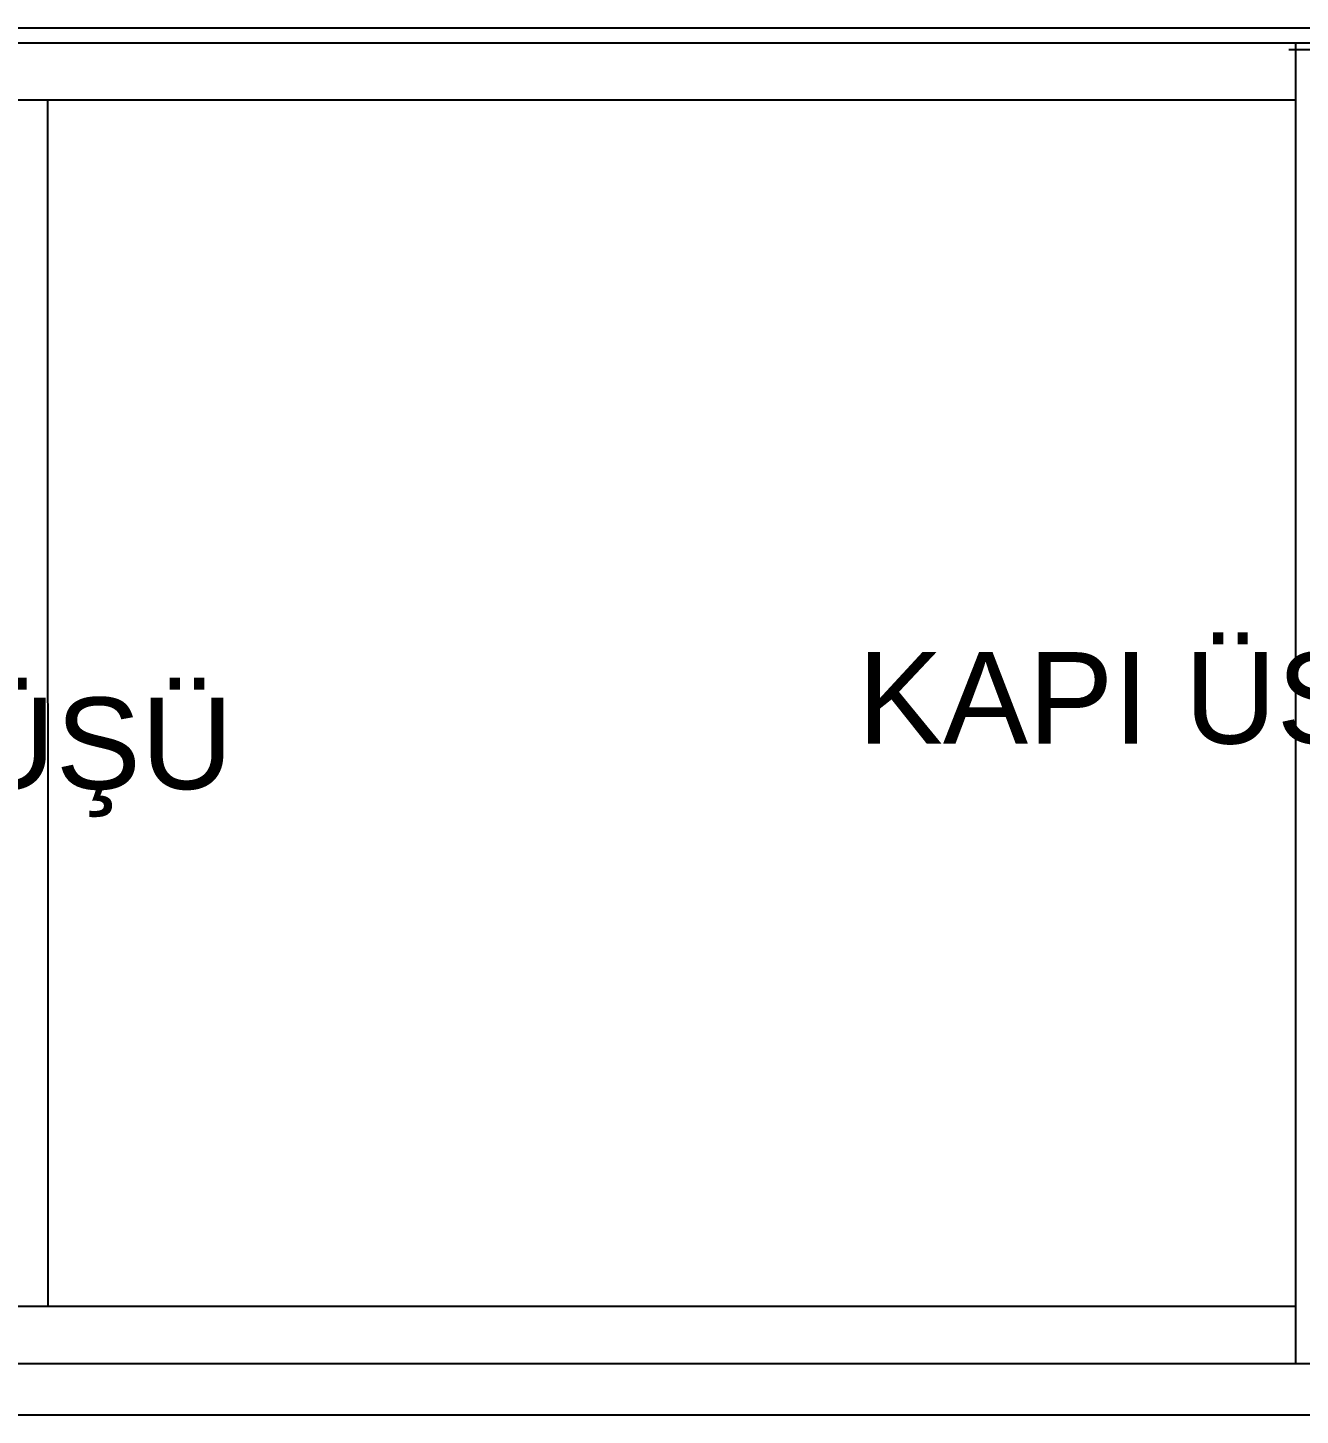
# Model space of a CAD drawing. Header units: inches. Extents: x 21 to 32698, y 13 to 3712.
# Drawn here: x 10992.9 to 11104.2, y 1232.7 to 1354 of the extents above; entities that cross this region are included whole.
import ezdxf

# ---------------------------------------------------------------- set-up
doc = ezdxf.new("R2010")
doc.units = ezdxf.units.IN
doc.header["$MEASUREMENT"] = 0
for name, color, linetype, lineweight in [('Z_MİM_-KM-Gor-09', 8, 'Continuous', 25), ('Z_MİM_-KM-Gor-15', 8, 'Continuous', 25), ('Z_MİM_-KM-TEXT-DETL', 8, 'Continuous', 25), ('Z_MİM_00', 8, 'Continuous', 25)]:
    doc.layers.add(name, color=color, linetype=linetype, lineweight=lineweight)
doc.styles.get("Standard").update_dxf_attribs({"font": 'arial.ttf'})

# ---------------------------------------------------------------- blocks, each defined once
blk = doc.blocks.new('A$C08B359C0')
at = {"layer": 'Z_MİM_-KM-Gor-09'}
blk.add_line((-213.58, -0.23), (25, -0.23), dxfattribs=at)
at = {"layer": 'Z_MİM_-KM-Gor-15'}
for p, q in [((-441.71, 0.36, 0), (-207.98, 0.36)), ((-212.98, 0.36), (-212.98, -115.12)), ((-436.71, -4.64, 0), (-212.98, -4.64)), ((-322.13, -4.64, 0), (-322.1, -110.12, 0)), ((-212.98, -110.12), (-327.1, -110.12, 0)), ((-207.98, -115.12), (-327.1, -115.12, 0)), ((-206.05, -119.62), (-327.1, -119.62, 0))]:
    blk.add_line(p, q, dxfattribs=at)
at = {"layer": 'Z_MİM_-KM-Gor-15', "elevation": 0}
blk.add_lwpolyline([(-443.02, -119.62), (-443.02, 1.66), (-206.68, 1.67), (-206.68, -119.62)], dxfattribs=at)
at = {"layer": 'Z_MİM_-KM-TEXT-DETL', "color": 7, "char_height": 8, "attachment_point": 1}
for s, insert in [('KAPI ÜSTÜ GÖRÜNÜŞÜ', (-251.28, -52.91)), ('EĞİMLİ CAM CEPHE GÖRÜNÜŞÜ', (-481.59, -56.88))]:
    blk.add_mtext_dynamic_manual_height_columns(s, width=10924.7166, gutter_width=125, heights=[754.09], dxfattribs=dict(at, insert=insert))

msp = doc.modelspace()

# ---------------------------------------------------------------- block references
at = {"layer": 'Z_MİM_00'}
msp.add_blockref('A$C08B359C0', (11316.76, 1352.32), dxfattribs=at)

doc.saveas('drawing.dxf')
